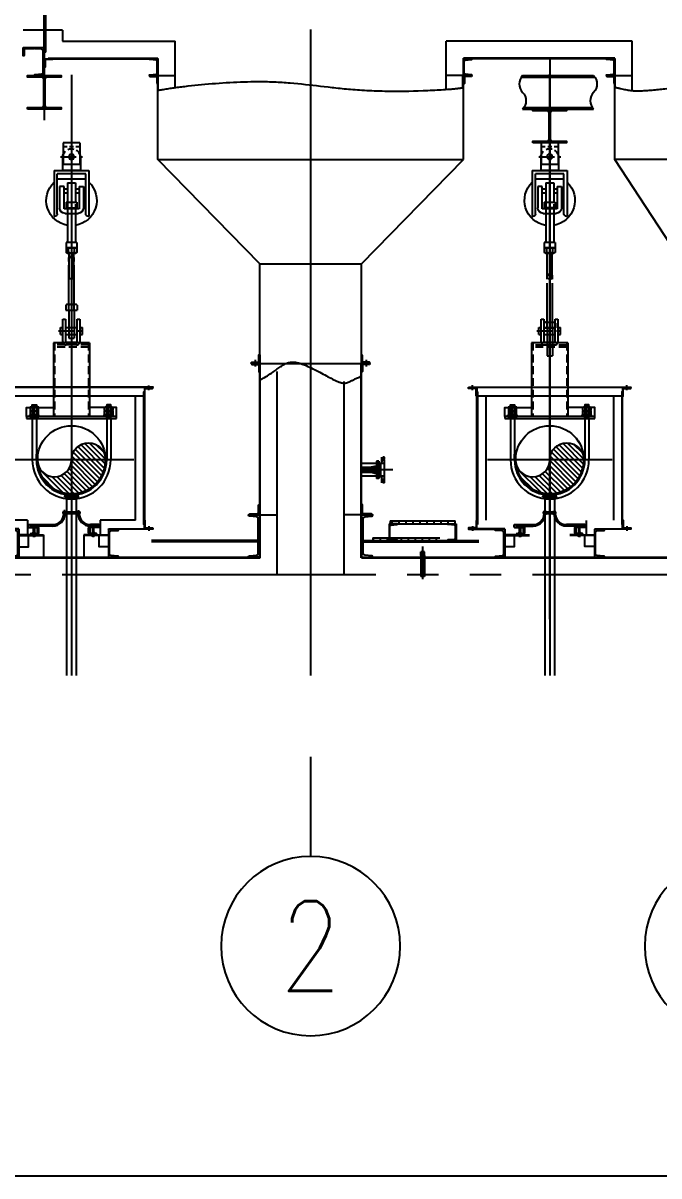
# Model space of a CAD drawing. Header units: millimetres. Extents: x 0 to 134087, y -49114 to 20834.
# Drawn here: x 41555 to 42265, y -40935 to -39649 of the extents above; entities that cross this region are included whole.
import ezdxf
from ezdxf.enums import TextEntityAlignment as Align

# ---------------------------------------------------------------- set-up
doc = ezdxf.new("R2010")
doc.units = ezdxf.units.MM
doc.header["$LTSCALE"] = 35
for name, pattern in [('CENTER', [7, 4, -1, 1, -1]), ('JNK-CENTER', [34, 30, -1.5, 1, -1.5]), ('JNK-HIDDEN', [3, 2, -1]), ('JNK-PHANTOM', [15, 10, -1, 1, -1, 1, -1]), ('PHA', [30, 20, -2, 2, -2, 2, -2])]:
    doc.linetypes.add(name, pattern=pattern)
for name, color, linetype in [('C', 1, 'CENTER'), ('CEN-R', 1, 'JNK-CENTER'), ('CON-C', 4, 'Continuous'), ('CON-G', 3, 'Continuous'), ('CON-W', 7, 'Continuous'), ('CON-Y', 2, 'Continuous'), ('CONT-Y', 2, 'Continuous'), ('Dim-W', 7, 'Continuous'), ('HID-Y', 2, 'JNK-HIDDEN'), ('PAN-W', 6, 'PHA'), ('PHA-M', 6, 'JNK-PHANTOM'), ('PHA-W', 7, 'JNK-PHANTOM'), ('REF-R', 2, 'JNK-PHANTOM'), ('rev-1', 2, 'Continuous'), ('STL-OBJT', 7, 'Continuous'), ('TITLE', 7, 'Continuous')]:
    doc.layers.add(name, color=color, linetype=linetype)
doc.layers.add('CONT-G', color=3, linetype='Continuous', lineweight=25)
doc.styles.add('SIMPLEX', font='simplex.shx', dxfattribs={"width": 0.8})

# ---------------------------------------------------------------- blocks, each defined once
blk = doc.blocks.new('pipesece')
at = {"layer": 'CON-W'}
blk.add_lwpolyline([(0.5, 0, 0.44), (0, 0, -0.44), (-0.5, 0, -0.44), (0, 0)], format="xyb", dxfattribs=at)
blk.add_lwpolyline([(-0.45, 0, 0.31383), (0, 0, 0.31383)], format="xyb", close=True, dxfattribs=at)
blk = doc.blocks.new('A$C59B53160')
at = {"layer": 'PHA-M'}
for p, q in [((-24, 236, -596), (-24, 660, -596)), ((24, 236, -596), (24, 660, -596)), ((-51, 229, -596), (-51, 186, -596)), ((38, 236, -596), (-38, 236, -596)), ((-24, 186, -596), (-24, 229, -596)), ((24, 186, -596), (24, 229, -596)), ((51, 229, -596), (51, 186, -596)), ((-51, 186, -596), (51, 186, -596)), ((-24, 186, -596), (-24, -63, -596)), ((24, 186, -596), (24, -63, -596)), ((-24, -63, -596), (24, -63, -596))]:
    blk.add_line(p, q, dxfattribs=at)
for centre, radius, start, end in [((-37, 219, -596), 17.2, 38.0871, 141.9129), ((0, 190, -596), 46.2, 59.1091, 120.8909), ((37, 219, -596), 17.2, 38.0871, 141.9129)]:
    blk.add_arc(centre, radius, start, end, dxfattribs=at)
at = {"layer": 'PHA-W', "xscale": 47.25751289335312, "yscale": 47.25751289335312, "zscale": 47.25751289335312}
blk.add_blockref('pipesece', (0, 660, -596), dxfattribs=at)
blk = doc.blocks.new('SP-FE2')
at = {"color": 1, "linetype": 'CENTER'}
blk.add_line((97, -104), (-98, -104), dxfattribs=at)
at = {"layer": 'CEN-R'}
blk.add_line((0, 58), (0, -1229), dxfattribs=at)
at = {"layer": 'CON-Y'}
blk.add_circle((0, -104), 23.8, dxfattribs=at)
for start, end in [(133.8182, 260.8315), (279.1699, 46.1818)]:
    blk.add_arc((0, -494), 225, start, end, dxfattribs=at)
at = {"layer": 'CONT-Y'}
for p, q in [((-75, 21), (-75, -173)), ((-75, 21), (75, 21)), ((75, 21), (75, -173)), ((-40, -11), (-75, -11)), ((18, -11), (-18, -11)), ((75, -11), (40, -11)), ((-80, -111), (-80, -227)), ((-75, -173), (75, -173)), ((80, -111), (80, -227)), ((156, -227), (-156, -227)), ((-156, -227), (-156, -636)), ((-127, -256), (127, -256)), ((-127, -612), (-127, -256)), ((-127, -304), (127, -304)), ((-80, -227), (80, -227)), ((127, -612), (127, -256)), ((156, -227), (156, -636)), ((-106, -370), (-106, -561)), ((-67, -370), (-106, -370)), ((-67, -370), (-67, -569)), ((-67, -394), (-36, -394)), ((36, -336), (-36, -336)), ((-36, -336), (-36, -510)), ((36, -336), (36, -510)), ((36, -394), (67, -394)), ((67, -569), (67, -370)), ((67, -370), (106, -370)), ((106, -370), (106, -561)), ((-67, -428), (-36, -428)), ((48, -510), (-48, -510)), ((-48, -510), (-48, -558)), ((36, -428), (67, -428)), ((36, -499), (36, -869)), ((48, -510), (48, -558)), ((-67, -569), (67, -569)), ((58, -609), (-58, -609)), ((48, -558), (-48, -558)), ((-36, -527), (-36, -869)), ((-36, -558), (-36, -569)), ((-36, -609), (-36, -869)), ((36, -558), (36, -569)), ((36, -609), (36, -869)), ((-156, -636), (-151, -636)), ((156, -636), (151, -636)), ((49, -917), (-49, -917)), ((-49, -917), (-49, -958)), ((-48, -869), (48, -869)), ((-48, -869), (-48, -917)), ((-48, -917), (48, -917)), ((-27, -958), (-27, -917)), ((27, -958), (27, -917)), ((48, -869), (48, -917)), ((49, -917), (49, -958)), ((38, -963), (-38, -963)), ((26, -963), (-26, -963)), ((-22, -1187), (-22, -963)), ((22, -1187), (22, -963))]:
    blk.add_line(p, q, dxfattribs=at)
for centre, radius, start, end in [((0, -111), 79.5, 146.9982, 180), ((0, -111), 79.5, 122.5954, 146.9982), ((0, -111), 79.5, 66.3097, 106.0082), ((0, -111), 79.5, 33.0018, 46.5774), ((0, -111), 79.5, 0, 33.0018), ((-151, -612), 24, 270, 0), ((-58, -561), 47.9, 180, 270), ((58, -561), 47.9, 270, 0), ((151, -612), 24, 180, 270), ((-38, -950), 13.6, 216.0781, 323.9219), ((0, -895), 68.3, 246.6749, 293.3251), ((38, -950), 13.6, 216.0781, 323.9219)]:
    blk.add_arc(centre, radius, start, end, dxfattribs=at)
blk.add_ellipse((-11, -1187), major_axis=(-11.1, 0), ratio=0.480082, dxfattribs=at)
blk.add_ellipse((11, -1187), major_axis=(11.1, 0), ratio=0.480082, start_param=3.141593, end_param=6.283185, dxfattribs=at)
blk = doc.blocks.new('pipesec')
at = {"layer": 'CON-W'}
for p, q in [((0.121, 0.485), (0.485, 0.121)), ((0.244, 0.437), (0.437, 0.244)), ((0.247, 0.211), (0.498, -0.041)), ((0.248, 0.284), (0.499, 0.033)), ((0.012, 0), (0.36, -0.347)), ((0.075, 0.011), (0.394, -0.308)), ((0.126, 0.034), (0.425, -0.264)), ((0.169, 0.066), (0.451, -0.216)), ((0.204, 0.105), (0.473, -0.163)), ((0.23, 0.153), (0.489, -0.105)), ((-0.223, -0.136), (0.125, -0.484)), ((-0.193, -0.092), (0.181, -0.466)), ((-0.156, -0.055), (0.232, -0.443)), ((-0.111, -0.026), (0.279, -0.415)), ((-0.056, -0.006), (0.321, -0.383)), ((-0.25, -0.258), (-0.008, -0.5)), ((-0.243, -0.191), (0.063, -0.496)), ((-0.227, -0.355), (-0.105, -0.477))]:
    blk.add_line(p, q, dxfattribs=at)
blk.add_lwpolyline([(0, 0.5, -1), (0, 0, 1), (0, -0.5, 1)], format="xyb", dxfattribs=at)
blk = doc.blocks.new('A$C1C12395C')
at = {"layer": 'CEN-R'}
blk.add_line((0, 0), (0, 44), dxfattribs=at)
at = {"layer": 'CONT-G'}
for p, q in [((-61, 24), (-47, 44)), ((-61, 19), (-61, 24)), ((-61, 24), (61, 24)), ((-61, 19), (61, 19)), ((-61, 19), (-51, 5)), ((-44, 0), (-51, 5)), ((-51, 5), (51, 5)), ((-47, 44), (47, 44)), ((-44, 0), (44, 0)), ((44, 0), (51, 5)), ((61, 24), (47, 44)), ((61, 19), (51, 5)), ((61, 19), (61, 24))]:
    blk.add_line(p, q, dxfattribs=at)
blk = doc.blocks.new('A$C3B5754AF')
at = {"layer": 'CON-G'}
for p, q in [((-81, 32), (-27, 32)), ((-72, 29), (-72, -1)), ((-36, 29), (-36, -1)), ((-81, -4), (-27, -4)), ((-81, -4), (-27, -4)), ((-81, -40), (-27, -40)), ((-72, -7), (-72, -37)), ((-36, -7), (-36, -37))]:
    blk.add_line(p, q, dxfattribs=at)
for points in [[(-18, 29, 0.372659), (-36, 29, 0.186242), (-72, 29, 0.372659), (-90, 29), (-90, -1, 0.372659), (-72, -1, 0.186242), (-36, -1, 0.372659), (-18, -1)], [(-18, -7, 0.372659), (-36, -7, 0.186242), (-72, -7, 0.372659), (-90, -7), (-90, -37, 0.372659), (-72, -37, 0.186242), (-36, -37, 0.372659), (-18, -37)]]:
    blk.add_lwpolyline(points, format="xyb", close=True, dxfattribs=at)
blk = doc.blocks.new('A$C4ECB5571')
at = {"layer": 'CON-W', "color": 3}
for p, q in [((140, 128), (-188, 128)), ((-188, 64), (-188, 128)), ((-188, 64), (140, 64)), ((140, 64), (140, 128))]:
    blk.add_line(p, q, dxfattribs=at)
blk.add_lwpolyline([(-96, 416), (-96, 480), (48, 480), (48, 416)], dxfattribs=at)
at = {"layer": 'Dim-W', "color": 1}
for p, q in [((-24, 0), (-24, 501)), ((-24, 56), (-24, 480))]:
    blk.add_line(p, q, dxfattribs=at)
at = {"layer": 'HID-Y', "color": 2}
for points in [[(-96, 0), (-96, 320)], [(48, 0), (48, 320)]]:
    blk.add_lwpolyline(points, dxfattribs=at)
at = {"layer": 'CON-W', "xscale": 4, "yscale": 4, "zscale": 4}
blk.add_blockref('A$C3B5754AF', (193, 288), dxfattribs=at)
blk = doc.blocks.new('A$C31321E1F')
at = {"layer": 'C'}
blk.add_line((-115, 1150), (120, 1150), dxfattribs=at)
at = {"layer": 'CEN-R'}
for p, q in [((0, 1280), (0, -582)), ((398, 0), (-398, 0)), ((0, -451), (0, -556)), ((0, -451), (0, -556))]:
    blk.add_line(p, q, dxfattribs=at)
at = {"layer": 'CON-W', "color": 3}
for p, q in [((402, 386), (-402, 386)), ((-402, 386), (-402, 370)), ((-402, 370), (402, 370)), ((-350, 370), (-350, 0)), ((-314, 370), (-314, 0)), ((314, 370), (314, 0)), ((350, 370), (350, 0)), ((402, 370), (402, 386)), ((-314, 0), (-314, 50)), ((-314, 50), (-305, 50)), ((-305, 50), (-305, 0))]:
    blk.add_line(p, q, dxfattribs=at)
at = {"layer": 'CON-W'}
blk.add_line((-338, 370), (-314, 370), dxfattribs=at)
at = {"layer": 'CON-W', "color": 3}
for points in [[(-402, 386), (-402, 466), (-162, 466)], [(402, 386), (402, 466), (162, 466)], [(305, 0), (305, 50), (314, 50), (314, 0)]]:
    blk.add_lwpolyline(points, dxfattribs=at)
at = {"layer": 'CON-W'}
blk.add_circle((0, 0), 305, dxfattribs=at)
blk.add_circle((0, 0), 305, dxfattribs=at)
at = {"layer": 'CON-W', "color": 3}
for radius in [350, 314, 305]:
    blk.add_arc((0, 0), radius, 180, 0, dxfattribs=at)
at = {"layer": 'CONT-G'}
for p, q in [((-162, 1045), (-162, 386)), ((162, 1045), (-162, 1045)), ((162, 1045), (162, 386))]:
    blk.add_line(p, q, dxfattribs=at)
at = {"layer": 'HID-Y', "color": 2}
for p, q in [((-152, 1045), (-152, 386)), ((152, 1045), (152, 386)), ((152, 1025), (-152, 1025)), ((152, 1005), (-152, 1005))]:
    blk.add_line(p, q, dxfattribs=at)
at = {"layer": 'PAN-W'}
for p, q in [((-97, 1180), (-77, 1180)), ((-97, 1120), (-97, 1180)), ((-53, 1180), (50, 1180)), ((74, 1180), (97, 1180)), ((97, 1120), (97, 1180)), ((-97, 1120), (-77, 1120)), ((-53, 1120), (50, 1120)), ((74, 1120), (97, 1120))]:
    blk.add_line(p, q, dxfattribs=at)
blk.add_lwpolyline([(-53, 1055, 0.414214), (-47, 1049), (44, 1049, 0.414214), (50, 1055), (50, 1255), (74, 1255), (74, 1055, -0.414214), (44, 1025), (-47, 1025, -0.414214), (-77, 1055), (-77, 1255), (-53, 1255)], format="xyb", close=True, dxfattribs=at)
at = {"xscale": -609.4, "yscale": 609.4, "zscale": 609.4, "rotation": 90}
blk.add_blockref('pipesec', (0, 0), dxfattribs=at)
at = {"layer": 'CON-W', "yscale": 0.25, "zscale": 0.25}
for p, xscale in [((-326, 370), 0.25), ((326, 370), -0.25)]:
    blk.add_blockref('A$C4ECB5571', p, dxfattribs=dict(at, xscale=xscale))
blk = doc.blocks.new("4'' O2")
at = {"layer": 'CEN-R'}
blk.add_line((275.61, 0), (0, 0), dxfattribs=at)
at = {"layer": 'CON-Y'}
for p, q in [((176, 71.15), (176, 114.5)), ((176, 114.5), (176, 71.95)), ((200, 57.15), (0, 57.15)), ((167, -67.45), (167, 67.45)), ((171.5, 67.45), (167, 67.45)), ((200, 58.05), (167, 58.05)), ((200, -78.6), (200, 78.6)), ((200, -78.6), (200, 78.6)), ((200, -57.15), (0, -57.15)), ((200, -58.05), (167, -58.05)), ((171.5, -67.45), (167, -67.45)), ((176, -114.5), (176, -71.95)), ((200, -78.6), (198.4, -78.6)), ((198.4, -114.5), (198.4, -78.6))]:
    blk.add_line(p, q, dxfattribs=at)
for centre, start, end in [((171.5, 71.95), 270, 0), ((171.5, -71.95), 0, 90)]:
    blk.add_arc(centre, 4.5, start, end, dxfattribs=at)
at = {"layer": 'HID-Y', "ltscale": 0.2}
for p, q in [((198.4, 114.5), (176, 114.5)), ((198.4, 104.75), (176, 104.75)), ((198.4, 78.6), (198.4, 114.5)), ((203, 95.25), (173, 95.25)), ((198.4, 85.75), (176, 85.75)), ((200, 78.6), (198.4, 78.6)), ((203, -95.25), (173, -95.25)), ((198.4, -85.75), (176, -85.75)), ((198.4, -104.75), (176, -104.75)), ((198.4, -114.5), (176, -114.5))]:
    blk.add_line(p, q, dxfattribs=at)
for points in [[(198.4, 85.75), (198.4, 104.75), (176, 85.75), (176, 104.75)], [(198.4, -104.75), (198.4, -85.75), (176, -104.75), (176, -85.75)]]:
    blk.add_solid(points, dxfattribs=at)
blk = doc.blocks.new('N-FLG SIDE 1.00 300 WNRF')
at = {"layer": 'CEN-R'}
for p, q in [((-44, 2), (-44, -20)), ((0, 22), (0, -163)), ((44, 2), (44, -20))]:
    blk.add_line(p, q, dxfattribs=at)
at = {"layer": 'CON-Y'}
for p, q in [((-25, 0), (-25, -2)), ((-25, 0), (25, 0)), ((-13, 0), (-13, -62)), ((13, 0), (13, -62)), ((25, 0), (25, -2)), ((-62, -2), (-62, -18)), ((-62, -2), (-25, -2)), ((-62, -18), (-30, -18)), ((-54, -2), (-54, -18)), ((-35, -2), (-35, -18)), ((-26, -21), (-17, -62)), ((-17, -62), (17, -62)), ((26, -21), (17, -62)), ((25, -2), (62, -2)), ((30, -18), (62, -18)), ((35, -2), (35, -18)), ((54, -2), (54, -18)), ((62, -2), (62, -18)), ((-17, -150), (17, -150))]:
    blk.add_line(p, q, dxfattribs=at)
blk.add_lwpolyline([(-17, -150), (-17, -62), (17, -62), (17, -150)], dxfattribs=at)
for centre, start, end in [((-30, -22), 12.8768, 90), ((30, -22), 90, 167.1232)]:
    blk.add_arc(centre, 4.5, start, end, dxfattribs=at)
blk = doc.blocks.new('A$C3C2347C1')
at = {"layer": 'CON-G'}
blk.add_blockref('N-FLG SIDE 1.00 300 WNRF', (0, 150), dxfattribs=at)
blk = doc.blocks.new('N-FLG SIDE 1.50 300 WNRF')
at = {"layer": 'CEN-R'}
for p, q in [((-57, 3), (-57, -27)), ((0, 15), (0, -166)), ((57, 3), (57, -27))]:
    blk.add_line(p, q, dxfattribs=at)
at = {"layer": 'CON-G'}
blk.add_line((-24, -68), (24, -68), dxfattribs=at)
at = {"layer": 'CON-Y'}
for p, q in [((-36, 0), (-36, -2)), ((-36, 0), (36, 0)), ((-20, 0), (-20, -68)), ((20, 0), (20, -68)), ((36, 0), (36, -2)), ((-78, -2), (-36, -2)), ((-78, -2), (-78, -21)), ((-78, -21), (-39, -21)), ((-68, -2), (-68, -21)), ((-46, -2), (-46, -21)), ((-34, -24), (-24, -68)), ((-24, -68), (24, -68)), ((-24, -150), (-24, -68)), ((34, -24), (24, -68)), ((24, -68), (24, -150)), ((36, -2), (78, -2)), ((39, -21), (78, -21)), ((46, -2), (46, -21)), ((68, -2), (68, -21)), ((78, -2), (78, -21)), ((-24, -150), (24, -150))]:
    blk.add_line(p, q, dxfattribs=at)
for centre, start, end in [((-39, -26), 12.8618, 90), ((39, -26), 90, 167.1382)]:
    blk.add_arc(centre, 4.5, start, end, dxfattribs=at)
blk = doc.blocks.new('A$C0E694495')
at = {"layer": 'CON-G'}
blk.add_blockref('N-FLG SIDE 1.50 300 WNRF', (0, 150), dxfattribs=at)
blk = doc.blocks.new('seal boots-1')
at = {"layer": 'CEN-R'}
for p, q in [((-265, -146), (-265, -234)), ((265, -146), (265, -234))]:
    blk.add_line(p, q, dxfattribs=at)
at = {"layer": 'CON-C'}
for p, q in [((-55, -23), (-55, -10)), ((-55, -10), (55, -10)), ((-55, -23), (55, -23)), ((55, -23), (55, -10))]:
    blk.add_line(p, q, dxfattribs=at)
at = {"layer": 'CON-G'}
for p, q in [((-49, -23), (-49, 0)), ((-36, 0), (-49, 0)), ((-36, -36), (-36, 0)), ((37, -36), (37, 0)), ((37, 0), (49, 0)), ((49, -23), (49, 0)), ((-318, -143), (-318, -128)), ((-313, -123), (-149, -123)), ((-313, -148), (-240, -148)), ((-305, -136), (-149, -136)), ((-290, -202), (-240, -202)), ((-272, -192), (-258, -192)), ((-272, -202), (-258, -202)), ((-260, -156), (-270, -156)), ((-270, -193), (-270, -201)), ((-260, -193), (-260, -201)), ((-235, -197), (-235, -153)), ((-222, -197), (-222, -153)), ((313, -123), (149, -123)), ((305, -136), (149, -136)), ((223, -197), (223, -153)), ((235, -197), (235, -153)), ((313, -148), (240, -148)), ((290, -202), (240, -202)), ((272, -192), (258, -192)), ((272, -202), (258, -202)), ((260, -156), (270, -156)), ((260, -193), (260, -201)), ((270, -193), (270, -201)), ((318, -143), (318, -128)), ((-260, -215), (-400, -215)), ((-258, -227), (-272, -227)), ((258, -227), (272, -227)), ((260, -215), (400, -215))]:
    blk.add_line(p, q, dxfattribs=at)
for points in [[(-255, -193, 0.372659), (-260, -193, 0.186242), (-270, -193, 0.372659), (-275, -193), (-275, -201, 0.372659), (-270, -201, 0.186242), (-260, -201, 0.372659), (-255, -201)], [(255, -193, -0.372659), (260, -193, -0.186242), (270, -193, -0.372659), (275, -193), (275, -201, -0.372659), (270, -201, -0.186242), (260, -201, -0.372659), (255, -201)], [(-275, -226, 0.372659), (-270, -226, 0.186242), (-260, -226, 0.372659), (-255, -226), (-255, -220), (-275, -220)], [(275, -226, -0.372659), (270, -226, -0.186242), (260, -226, -0.372659), (255, -226), (255, -220), (275, -220)]]:
    blk.add_lwpolyline(points, format="xyb", close=True, dxfattribs=at)
at = {"layer": 'CON-G', "color": 7}
for points in [[(-270, -217), (-269, -215), (-269, -155)], [(-260, -217), (-261, -215), (-261, -155)], [(260, -217), (261, -215), (261, -155)], [(270, -217), (269, -215), (269, -155)]]:
    blk.add_lwpolyline(points, dxfattribs=at)
at = {"layer": 'CON-G'}
for points in [[(-270, -226), (-270, -156), (-269, -155), (-261, -155), (-260, -156), (-260, -226)], [(270, -226), (270, -156), (269, -155), (261, -155), (260, -156), (260, -226)], [(-400, -220), (-180, -220)], [(-400, -320), (-315, -320), (-315, -220)], [(400, -220), (180, -220)], [(400, -320), (315, -320), (315, -220)]]:
    blk.add_lwpolyline(points, dxfattribs=at)
for points in [[(-295, -207), (-295, -210, 0.414214), (-290, -215), (-180, -215)], [(295, -207), (295, -210, -0.414214), (290, -215), (180, -215)]]:
    blk.add_lwpolyline(points, format="xyb", dxfattribs=at)
for centre, radius, start, end in [((-149, -23), 100, 270, 0), ((-149, -23), 112, 270, 0), ((149, -23), 112, 180, 270), ((149, -23), 100, 180, 270), ((-313, -128), 5, 90, 180), ((-313, -143), 5, 180, 270), ((-290, -207), 5, 90, 180), ((-240, -153), 17.5, 0, 90), ((-240, -153), 5, 0, 90), ((-240, -197), 5, 270, 0), ((-240, -197), 17.5, 270, 0), ((240, -153), 17.5, 90, 180), ((240, -197), 17.5, 180, 270), ((240, -153), 5, 90, 180), ((240, -197), 5, 180, 270), ((290, -207), 5, 0, 90), ((313, -128), 5, 0, 90), ((313, -143), 5, 270, 0)]:
    blk.add_arc(centre, radius, start, end, dxfattribs=at)
at = {"layer": 'CONT-G'}
for points in [[(-400, -165), (-400, -415), (-490, -415), (-490, -412, -0.388879), (-484, -405), (-422, -399, 0.388879), (-409, -386), (-409, -194, 0.388879), (-422, -180), (-484, -175, -0.388879), (-490, -168), (-490, -165)], [(400, -165), (400, -415), (490, -415), (490, -412, 0.388879), (484, -405), (422, -399, -0.388879), (409, -386), (409, -194, -0.388879), (422, -180), (484, -175, 0.388879), (490, -168), (490, -165)]]:
    blk.add_lwpolyline(points, format="xyb", close=True, dxfattribs=at)
at = {"layer": 'PHA-M'}
blk.add_line((325, -85), (325, -215), dxfattribs=at)
blk = doc.blocks.new('col-line')
at = {"layer": 'CON-Y'}
blk.add_line((0, 3), (0, 8), dxfattribs=at)
blk.add_circle((0, 12.5), 4.5, dxfattribs=at)
at = {"layer": 'CON-C', "style": 'SIMPLEX', "width": 0.8}
blk.add_attdef('1', text='', height=4.5, dxfattribs=at).set_placement((0, 12.5), align=Align.MIDDLE_CENTER)
blk = doc.blocks.new('A$C441D45B8')
at = {"layer": 'CEN-R'}
for p, q in [((95.6, 670.3), (95.6, 313.4)), ((95.6, 423.1), (95.6, 313.4)), ((4.4, 318.4), (4.4, 323.9)), ((181.9, 318.4), (181.9, 323.9)), ((95.6, 310.4), (95.6, 171.2)), ((165.2, 240.8), (26.1, 240.8)), ((95.6, 197.2), (95.6, 0)), ((4.4, 166.9), (4.4, 161.4)), ((53.8, 165.6), (53.8, 154.7)), ((120, 165.6), (120, 154.7)), ((181.9, 166.9), (181.9, 161.4))]:
    blk.add_line(p, q, dxfattribs=at)
at = {"layer": 'CON-C'}
for p, q in [((86.2, 181), (86.2, 182.6)), ((86.2, 182.6), (105.1, 182.6)), ((86.2, 181), (105.1, 181)), ((105.1, 181), (105.1, 182.6))]:
    blk.add_line(p, q, dxfattribs=at)
at = {"layer": 'CON-G'}
for p, q in [((86.9, 181), (86.9, 183.9)), ((88.5, 183.9), (86.9, 183.9)), ((88.5, 181), (88.5, 183.9)), ((102.8, 181), (102.8, 183.9)), ((102.8, 183.9), (104.3, 183.9)), ((104.3, 181), (104.3, 183.9)), ((47.1, 166), (47.1, 167.9)), ((47.8, 168.5), (74.4, 168.5)), ((126, 168.5), (116.8, 168.5)), ((126.6, 166), (126.6, 167.9)), ((54.4, 157), (36.9, 157)), ((47.8, 165.4), (56.9, 165.4)), ((48.7, 167), (74.4, 167)), ((50.6, 158.6), (56.9, 158.6)), ((52.8, 159.9), (54.7, 159.9)), ((52.8, 158.6), (54.7, 158.6)), ((54.7, 155.5), (52.8, 155.5)), ((54.4, 164.4), (53.1, 164.4)), ((53.1, 159.7), (53.1, 158.7)), ((54.4, 159.7), (54.4, 158.7)), ((57.5, 159.2), (57.5, 164.8)), ((59.1, 159.2), (59.1, 164.8)), ((114.7, 159.2), (114.7, 164.8)), ((116.3, 159.2), (116.3, 164.8)), ((125.1, 167), (116.8, 167)), ((126, 165.4), (116.9, 165.4)), ((123.1, 158.6), (116.9, 158.6)), ((120.9, 159.9), (119.1, 159.9)), ((120.9, 158.6), (119.1, 158.6)), ((119.1, 155.5), (120.9, 155.5)), ((119.4, 164.4), (120.6, 164.4)), ((119.4, 159.7), (119.4, 158.7)), ((119.4, 157), (136.9, 157)), ((120.6, 159.7), (120.6, 158.7))]:
    blk.add_line(p, q, dxfattribs=at)
for points in [[(0, 322.1), (186.3, 322.1), (186.3, 321.4), (0, 321.4)], [(9.4, 168.7), (10, 168.7), (10, 316.7), (9.4, 316.7)], [(176.9, 168.7), (176.3, 168.7), (176.3, 316.7), (176.9, 316.7)], [(36.9, 163.9), (0, 163.9), (0, 163.3), (36.9, 163.3)], [(136.9, 163.9), (186.3, 163.9), (186.3, 163.3), (136.9, 163.3)]]:
    blk.add_lwpolyline(points, close=True, dxfattribs=at)
for points in [[(9.4, 321.1), (9.4, 311.7), (9.1, 311.7, -0.414214), (8.6, 312.2), (8.6, 319.2, 0.414214), (7.6, 320.3), (0.5, 320.3, -0.414214), (0, 320.8), (0, 321.1)], [(176.9, 321.1), (176.9, 311.7), (177.1, 311.7, 0.414214), (177.6, 312.2), (177.6, 319.2, -0.414214), (178.7, 320.3), (185.8, 320.3, 0.414214), (186.3, 320.8), (186.3, 321.1)], [(9.4, 164.3), (9.4, 173.7), (9.1, 173.7, 0.414214), (8.6, 173.2), (8.6, 166.1, -0.414214), (7.6, 165), (0.5, 165, 0.414214), (0, 164.5), (0, 164.3)], [(176.9, 164.3), (176.9, 173.7), (177.1, 173.7, -0.414214), (177.6, 173.2), (177.6, 166.1, 0.414214), (178.7, 165), (185.8, 165, -0.414214), (186.3, 164.5), (186.3, 164.3)], [(55, 159.7, 0.372659), (54.4, 159.7, 0.186242), (53.1, 159.7, 0.372659), (52.5, 159.7), (52.5, 158.7, 0.372659), (53.1, 158.7, 0.186242), (54.4, 158.7, 0.372659), (55, 158.7)], [(52.5, 155.7, 0.372659), (53.1, 155.7, 0.186242), (54.4, 155.7, 0.372659), (55, 155.7), (55, 156.4), (52.5, 156.4)], [(118.8, 159.7, -0.372659), (119.4, 159.7, -0.186242), (120.6, 159.7, -0.372659), (121.3, 159.7), (121.3, 158.7, -0.372659), (120.6, 158.7, -0.186242), (119.4, 158.7, -0.372659), (118.8, 158.7)], [(121.3, 155.7, -0.372659), (120.6, 155.7, -0.186242), (119.4, 155.7, -0.372659), (118.8, 155.7), (118.8, 156.4), (121.3, 156.4)]]:
    blk.add_lwpolyline(points, format="xyb", close=True, dxfattribs=at)
for points in [[(36.9, 156.4), (64.4, 156.4)], [(36.9, 143.9), (47.5, 143.9), (47.5, 156.4)], [(53.1, 155.7), (53.1, 164.4), (53.3, 164.5), (54.3, 164.5), (54.4, 164.4), (54.4, 155.7)], [(136.9, 156.4), (109.4, 156.4)], [(120.6, 155.7), (120.6, 164.4), (120.5, 164.5), (119.5, 164.5), (119.4, 164.4), (119.4, 155.7)], [(136.9, 143.9), (126.3, 143.9), (126.3, 156.4)]]:
    blk.add_lwpolyline(points, dxfattribs=at)
for points in [[(50, 158), (50, 157.7, 0.414214), (50.6, 157), (64.4, 157)], [(123.8, 158), (123.8, 157.7, -0.414214), (123.1, 157), (109.4, 157)]]:
    blk.add_lwpolyline(points, format="xyb", dxfattribs=at)
at = {"layer": 'CON-G', "color": 7}
for points in [[(53.1, 156.8), (53.3, 157), (53.3, 164.5)], [(54.4, 156.8), (54.3, 157), (54.3, 164.5)], [(119.4, 156.8), (119.5, 157), (119.5, 164.5)], [(120.6, 156.8), (120.5, 157), (120.5, 164.5)]]:
    blk.add_lwpolyline(points, dxfattribs=at)
at = {"layer": 'CON-G'}
blk.add_circle((95.6, 240.8), 38.1, dxfattribs=at)
for centre, radius, start, end in [((74.4, 181), 12.5, 270, 0), ((74.4, 181), 14.1, 270, 0), ((116.8, 181), 14.1, 180, 270), ((116.8, 181), 12.5, 180, 270), ((47.8, 167.9), 0.625, 90, 180), ((126, 167.9), 0.625, 0, 90), ((47.8, 166), 0.625, 180, 270), ((50.6, 158), 0.625, 90, 180), ((56.9, 164.8), 2.19, 0, 90), ((56.9, 164.8), 0.625, 0, 90), ((56.9, 159.2), 0.625, 270, 0), ((56.9, 159.2), 2.19, 270, 0), ((116.9, 164.8), 2.19, 90, 180), ((116.9, 159.2), 2.19, 180, 270), ((116.9, 164.8), 0.625, 90, 180), ((116.9, 159.2), 0.625, 180, 270), ((123.1, 158), 0.625, 0, 90), ((126, 166), 0.625, 270, 0)]:
    blk.add_arc(centre, radius, start, end, dxfattribs=at)
at = {"layer": 'CONT-G'}
for p, q in [((101.2, 197.2), (90.1, 197.2)), ((90.1, 197.2), (90.1, 0)), ((101.2, 0), (101.2, 197.2))]:
    blk.add_line(p, q, dxfattribs=at)
for points in [[(36.9, 163.3), (36.9, 132), (25.6, 132), (25.6, 132.4, -0.388879), (26.4, 133.3), (34.2, 134, 0.388879), (35.8, 135.7), (35.8, 159.6, 0.388879), (34.2, 161.4), (26.4, 162, -0.388879), (25.6, 162.9), (25.6, 163.3)], [(136.9, 163.3), (136.9, 132), (148.1, 132), (148.1, 132.4, 0.388879), (147.3, 133.3), (139.6, 134, -0.388879), (138, 135.7), (138, 159.6, -0.388879), (139.6, 161.4), (147.3, 162, 0.388879), (148.1, 162.9), (148.1, 163.3)]]:
    blk.add_lwpolyline(points, format="xyb", close=True, dxfattribs=at)
at = {"layer": 'PHA-M'}
for p, q in [((46.3, 173.3), (46.3, 157)), ((127.5, 173.3), (127.5, 157)), ((64.4, 157), (64.4, 131.3)), ((109.4, 157), (109.4, 131.3))]:
    blk.add_line(p, q, dxfattribs=at)
at = {"layer": 'REF-R'}
for p, q in [((10, 312.1), (176.3, 312.1)), ((19.4, 173.3), (19.4, 312.1)), ((166.9, 173.3), (166.9, 312.1)), ((46.3, 173.3), (19.4, 173.3)), ((166.9, 173.3), (127.5, 173.3))]:
    blk.add_line(p, q, dxfattribs=at)
at = {"xscale": -76.17796004932754, "yscale": 76.17796004932754, "zscale": 76.17796004932754, "rotation": 90}
blk.add_blockref('pipesec', (95.6, 240.8), dxfattribs=at)
at = {"layer": 'CON-W', "xscale": 0.1250048573175745, "yscale": 0.1250048573175745, "zscale": 0.1250048573175745}
blk.add_blockref('A$C31321E1F', (95.6, 240.8), dxfattribs=at)
at = {"layer": 'Dim-W', "xscale": 0.1250048573175745, "yscale": 0.1250048573175745, "zscale": 0.1250048573175745}
blk.add_blockref('A$C1C12395C', (95.6, 197.2), dxfattribs=at)
at = {"layer": 'rev-1', "xscale": 0.125, "yscale": 0.125, "zscale": 0.125}
blk.add_blockref('A$C59B53160', (95.6, 384.6), dxfattribs=at)
at = {"layer": 'STL-OBJT', "xscale": -0.125, "yscale": 0.125, "zscale": 0.125}
blk.add_blockref('SP-FE2', (95.6, 591.9), dxfattribs=at)

msp = doc.modelspace()

# ---------------------------------------------------------------- hatches: boundary and pattern name
at = {"layer": 'Dim-W'}
h = msp.add_hatch(dxfattribs=at)
h.set_pattern_fill('ANSI31', color=256, scale=62.5, angle=45)
h.set_pattern_definition([(90, (19021.774, -43119.164), (-7.8125, 1e-15), [])])
h.paths.add_polyline_path([(41964.7948, -40204.1373), (42037.2948, -40204.1373), (42037.2948, -40207.2623), (41964.7948, -40207.2623)])
h = msp.add_hatch(dxfattribs=at)
h.set_pattern_fill('ANSI31', color=256, scale=62.5, angle=45)
h.set_pattern_definition([(90, (20360.149, -43137.914), (-7.8125, 1e-15), [])])
h.paths.add_polyline_path([(41945.4198, -40222.8873), (42020.4198, -40222.8873), (42020.4198, -40226.0123), (41945.4198, -40226.0123)])

# ---------------------------------------------------------------- linework, layer by layer
at = {"layer": 'CEN-R'}
for p, q in [((41876.0448, -39655.9711), (41876.0448, -40376.8135)), ((41578.7948, -39674.031), (41578.7948, -39756.9721)), ((42142.9198, -39687.7623), (42142.9198, -40044.6373)), ((42142.9198, -40311.8493), (42142.9198, -39705.5734)), ((42142.9198, -40313.8478), (42142.9198, -39707.2623)), ((42056.6698, -40058.3873), (42056.6698, -40052.8873)), ((42229.1698, -40058.3873), (42229.1698, -40052.8873)), ((42142.9198, -40066.4617), (42142.9198, -40205.5623)), ((42212.4698, -40136.0117), (42073.3698, -40136.0117)), ((42142.9198, -40179.6555), (42142.9198, -40376.8135)), ((42056.6698, -40209.8873), (42056.6698, -40215.3873)), ((42229.1698, -40209.8873), (42229.1698, -40215.3873)), ((42001.0448, -40232.8148), (42001.0448, -40269.1564))]:
    msp.add_line(p, q, dxfattribs=at)
at = {"layer": 'CON-C'}
msp.add_line((40922.2513, -40935.0284), (44219.9063, -40935.0284), dxfattribs=at)
at = {"layer": 'CON-G'}
for p, q in [((41578.7948, -39681.0123), (41578.7948, -39459.3319)), ((41580.4198, -39681.0123), (41580.4198, -39459.3319)), ((41578.7948, -39688.5123), (41696.9256, -39688.5123)), ((41583.1698, -39687.7623), (41705.4198, -39687.7623)), ((41705.4198, -39707.2623), (41705.4198, -39687.7623)), ((42046.6698, -39707.2623), (42046.6698, -39687.7623)), ((42215.5448, -39687.7623), (42046.6698, -39687.7623)), ((42206.1698, -39688.5123), (42055.1639, -39688.5123)), ((42215.5448, -39707.2623), (42215.5448, -39687.7623)), ((41705.4198, -39707.2623), (41706.0448, -39707.2623)), ((41705.4198, -39801.0123), (41705.4198, -39707.2623)), ((41705.4198, -39707.2623), (41706.0448, -39707.2623)), ((41706.0448, -39723.6718), (41706.0448, -39707.2623)), ((42046.6698, -39707.2623), (42046.0448, -39707.2623)), ((42046.0448, -39720.7634), (42046.0448, -39707.2623)), ((42046.6698, -39707.2623), (42046.0448, -39707.2623)), ((42046.6698, -39801.0123), (42046.6698, -39707.2623)), ((42111.2003, -39709.1373), (42193.3767, -39709.1373)), ((42112.6941, -39707.2623), (42191.8829, -39707.2623)), ((42215.5448, -39707.2623), (42216.1698, -39707.2623)), ((42215.5448, -39707.2623), (42216.1698, -39707.2623)), ((42215.5448, -39801.0123), (42215.5448, -39707.2623)), ((42216.1698, -39720.7634), (42216.1698, -39707.2623)), ((42112.6941, -39744.7623), (42191.8829, -39744.7623)), ((42114.1879, -39742.8873), (42190.3891, -39742.8873)), ((41819.1698, -39917.2623), (41705.4198, -39801.0123)), ((41705.4198, -39801.0123), (42046.6698, -39801.0123)), ((41932.9198, -39917.2623), (42046.6698, -39801.0123)), ((42405.5448, -39801.0123), (42215.5448, -39801.0123)), ((42291.7948, -39917.2623), (42215.5448, -39801.0123)), ((41819.1698, -40245.5123), (41819.1698, -39917.2623)), ((41819.1698, -39917.2623), (41932.9198, -39917.2623)), ((41932.9198, -40245.5123), (41932.9198, -39917.2623)), ((41814.1698, -40024.3353), (41814.1698, -40031.695)), ((41819.1698, -40028.5123), (41932.9198, -40028.5123)), ((41819.7948, -40245.5123), (41819.7948, -40028.5123)), ((41932.2948, -40245.5123), (41932.2948, -40028.5123)), ((41937.9198, -40024.3353), (41937.9198, -40031.695)), ((41817.5448, -40226.0123), (41698.4198, -40226.0123)), ((41817.5448, -40227.3248), (41698.4198, -40227.3248)), ((41934.0448, -40226.0123), (42063.6698, -40226.0123)), ((41934.0448, -40227.3248), (42063.6698, -40227.3248)), ((41278.4198, -40244.7623), (41819.7948, -40244.7623)), ((41278.4198, -40245.5123), (41819.7948, -40245.5123)), ((41806.6698, -40244.7623), (41806.6698, -40243.3373)), ((41932.9198, -40244.7623), (42473.6698, -40244.7623)), ((41932.9198, -40245.5123), (42473.6698, -40245.5123)), ((41944.1698, -40244.7623), (41944.1698, -40243.3373)), ((42003.1385, -40238.5123), (41998.951, -40238.5123)), ((41998.951, -40242.8873), (41998.951, -40238.5123)), ((41998.951, -40242.8873), (41998.951, -40266.1373)), ((42003.1385, -40242.8873), (41998.951, -40242.8873)), ((42003.1385, -40242.8873), (42003.1385, -40238.5123)), ((42003.1385, -40242.8873), (42003.1385, -40266.1373)), ((42196.1698, -40244.7623), (42196.1698, -40245.5123)), ((42003.1385, -40266.1373), (41998.951, -40266.1373))]:
    msp.add_line(p, q, dxfattribs=at)
for points in [[(41588.1698, -39688.5123), (41588.1698, -39688.9498, -0.414213562), (41587.6073, -39689.5123), (41580.6698, -39689.5123, 0.414213562), (41579.7948, -39690.3873), (41579.7948, -39697.3248, -0.414213562), (41579.2323, -39697.8873), (41578.7948, -39697.8873), (41578.7948, -39688.5123)], [(41705.4198, -39688.5123), (41705.4198, -39707.2623), (41696.0448, -39707.2623), (41696.0448, -39706.9596, -0.388878732), (41696.6153, -39706.337), (41703.4662, -39705.7376, 0.388878732), (41704.6073, -39704.4923), (41704.6073, -39691.2823, 0.388878732), (41703.4662, -39690.037), (41696.6153, -39689.4377, -0.388878732), (41696.0448, -39688.815), (41696.0448, -39688.5123)], [(42046.6698, -39688.5123), (42046.6698, -39707.2623), (42056.0448, -39707.2623), (42056.0448, -39706.9596, 0.388878732), (42055.4742, -39706.337), (42048.6233, -39705.7376, -0.388878732), (42047.4823, -39704.4923), (42047.4823, -39691.2823, -0.388878732), (42048.6233, -39690.037), (42055.4742, -39689.4377, 0.388878732), (42056.0448, -39688.815), (42056.0448, -39688.5123)], [(42215.5448, -39688.5123), (42215.5448, -39707.2623), (42206.1698, -39707.2623), (42206.1698, -39706.9596, -0.388878732), (42206.7403, -39706.337), (42213.5912, -39705.7376, 0.388878732), (42214.7323, -39704.4923), (42214.7323, -39691.2823, 0.388878732), (42213.5912, -39690.037), (42206.7403, -39689.4377, -0.388878732), (42206.1698, -39688.815), (42206.1698, -39688.5123)], [(41560.0448, -39744.7623), (41560.0448, -39742.8873), (41575.9198, -39742.8873, 0.414213562), (41578.1698, -39740.6373), (41578.1698, -39711.3873, 0.414213562), (41575.9198, -39709.1373), (41560.0448, -39709.1373), (41560.0448, -39707.2623), (41597.5448, -39707.2623), (41597.5448, -39709.1373), (41581.6698, -39709.1373, 0.414213562), (41579.4198, -39711.3873), (41579.4198, -39740.6373, 0.414213562), (41581.6698, -39742.8873), (41597.5448, -39742.8873), (41597.5448, -39744.7623)], [(41696.0448, -39707.2623), (41696.0448, -39707.6998, 0.414213562), (41696.6073, -39708.2623), (41703.5448, -39708.2623, -0.414213562), (41704.4198, -39709.1373), (41704.4198, -39716.0748, 0.414213562), (41704.9823, -39716.6373), (41705.4198, -39716.6373), (41705.4198, -39707.2623)], [(42056.0448, -39707.2623), (42056.0448, -39707.6998, -0.414213562), (42055.4823, -39708.2623), (42048.5448, -39708.2623, 0.414213562), (42047.6698, -39709.1373), (42047.6698, -39716.0748, -0.414213562), (42047.1073, -39716.6373), (42046.6698, -39716.6373), (42046.6698, -39707.2623)], [(42206.1698, -39707.2623), (42206.1698, -39707.6998, 0.414213562), (42206.7323, -39708.2623), (42213.6698, -39708.2623, -0.414213562), (42214.5448, -39709.1373), (42214.5448, -39716.0748, 0.414213562), (42215.1073, -39716.6373), (42215.5448, -39716.6373), (42215.5448, -39707.2623)], [(42124.1698, -39782.2623), (42124.1698, -39780.3873), (42140.0448, -39780.3873, 0.414213562), (42142.2948, -39778.1373), (42142.2948, -39748.8873, 0.414213562), (42140.0448, -39746.6373), (42124.1698, -39746.6373), (42124.1698, -39744.7623), (42161.6698, -39744.7623), (42161.6698, -39746.6373), (42145.7948, -39746.6373, 0.414213562), (42143.5448, -39748.8873), (42143.5448, -39778.1373, 0.414213562), (42145.7948, -39780.3873), (42161.6698, -39780.3873), (42161.6698, -39782.2623)], [(41809.7948, -40028.1373), (41809.7948, -40027.6998, -0.414213562), (41810.3573, -40027.1373), (41817.2948, -40027.1373, 0.414213562), (41818.1698, -40026.2623), (41818.1698, -40019.3248, -0.414213562), (41818.7323, -40018.7623), (41819.1698, -40018.7623), (41819.1698, -40028.1373)], [(41809.7948, -40028.5123), (41809.7948, -40028.9498, 0.414213562), (41810.3573, -40029.5123), (41817.2948, -40029.5123, -0.414213562), (41818.1698, -40030.3873), (41818.1698, -40037.3248, 0.414213562), (41818.7323, -40037.8873), (41819.1698, -40037.8873), (41819.1698, -40028.5123)], [(41942.2948, -40028.1373), (41942.2948, -40027.6998, 0.414213562), (41941.7323, -40027.1373), (41934.7948, -40027.1373, -0.414213562), (41933.9198, -40026.2623), (41933.9198, -40019.3248, 0.414213562), (41933.3573, -40018.7623), (41932.9198, -40018.7623), (41932.9198, -40028.1373)], [(41942.2948, -40028.5123), (41942.2948, -40028.9498, -0.414213562), (41941.7323, -40029.5123), (41934.7948, -40029.5123, 0.414213562), (41933.9198, -40030.3873), (41933.9198, -40037.3248, -0.414213562), (41933.3573, -40037.8873), (41932.9198, -40037.8873), (41932.9198, -40028.5123)], [(42061.6698, -40055.7623), (42061.6698, -40065.1373), (42061.4198, -40065.1373, -0.414213562), (42060.9198, -40064.6373), (42060.9198, -40057.5748, 0.414213562), (42059.8573, -40056.5123), (42052.7948, -40056.5123, -0.414213562), (42052.2948, -40056.0123), (42052.2948, -40055.7623)], [(42224.1698, -40055.7623), (42224.1698, -40065.1373), (42224.4198, -40065.1373, 0.414213562), (42224.9198, -40064.6373), (42224.9198, -40057.5748, -0.414213562), (42225.9823, -40056.5123), (42233.0448, -40056.5123, 0.414213562), (42233.5448, -40056.0123), (42233.5448, -40055.7623)], [(41819.1698, -40197.2623), (41819.1698, -40244.7623), (41806.6698, -40244.7623), (41806.6698, -40244.2064, -0.388878732), (41807.6967, -40243.0857), (41815.4909, -40242.4038, 0.388878732), (41817.5448, -40240.1623), (41817.5448, -40201.8623, 0.388878732), (41815.4909, -40199.6208), (41807.6967, -40198.9389, -0.388878732), (41806.6698, -40197.8182), (41806.6698, -40197.2623)], [(41819.1698, -40197.2623), (41807.9198, -40197.2623), (41807.9198, -40197.0123, -0.414213562), (41808.7948, -40196.1373), (41816.7948, -40196.1373, 0.414213562), (41818.0448, -40194.8873), (41818.0448, -40186.8873, -0.414213562), (41818.9198, -40186.0123), (41819.1698, -40186.0123)], [(41932.9198, -40197.2623), (41944.1698, -40197.2623), (41944.1698, -40197.0123, 0.414213562), (41943.2948, -40196.1373), (41935.2948, -40196.1373, -0.414213562), (41934.0448, -40194.8873), (41934.0448, -40186.8873, 0.414213562), (41933.1698, -40186.0123), (41932.9198, -40186.0123)], [(41932.9198, -40197.2623), (41932.9198, -40244.7623), (41945.4198, -40244.7623), (41945.4198, -40244.2064, 0.388878732), (41944.3928, -40243.0857), (41936.5987, -40242.4038, -0.388878732), (41934.5448, -40240.1623), (41934.5448, -40201.8623, -0.388878732), (41936.5987, -40199.6208), (41944.3928, -40198.9389, 0.388878732), (41945.4198, -40197.8182), (41945.4198, -40197.2623)], [(41963.5448, -40207.2623), (41963.5448, -40226.0123), (41972.9198, -40226.0123), (41972.9198, -40225.7096, 0.388878732), (41972.3492, -40225.087), (41965.4983, -40224.4876, -0.388878732), (41964.3573, -40223.2423), (41964.3573, -40210.0323, -0.388878732), (41965.4983, -40208.787), (41972.3492, -40208.1877, 0.388878732), (41972.9198, -40207.565), (41972.9198, -40207.2623)], [(42038.5448, -40207.2623), (42038.5448, -40226.0123), (42029.1698, -40226.0123), (42029.1698, -40225.7096, -0.388878732), (42029.7403, -40225.087), (42036.5912, -40224.4876, 0.388878732), (42037.7323, -40223.2423), (42037.7323, -40210.0323, 0.388878732), (42036.5912, -40208.787), (42029.7403, -40208.1877, -0.388878732), (42029.1698, -40207.565), (42029.1698, -40207.2623)], [(42061.6698, -40212.5123), (42061.6698, -40203.1373), (42061.4198, -40203.1373, 0.414213562), (42060.9198, -40203.6373), (42060.9198, -40210.6998, -0.414213562), (42059.8573, -40211.7623), (42052.7948, -40211.7623, 0.414213562), (42052.2948, -40212.2623), (42052.2948, -40212.5123)], [(42224.1698, -40212.5123), (42224.1698, -40203.1373), (42224.4198, -40203.1373, -0.414213562), (42224.9198, -40203.6373), (42224.9198, -40210.6998, 0.414213562), (42225.9823, -40211.7623), (42233.0448, -40211.7623, -0.414213562), (42233.5448, -40212.2623), (42233.5448, -40212.5123)]]:
    msp.add_lwpolyline(points, format="xyb", close=True, dxfattribs=at)
for points in [[(42052.2948, -40054.7623), (42233.5448, -40054.7623), (42233.5448, -40055.3873), (42052.2948, -40055.3873)], [(42062.2948, -40208.1373), (42061.6698, -40208.1373), (42061.6698, -40060.1373), (42062.2948, -40060.1373)], [(42223.5448, -40208.1373), (42224.1698, -40208.1373), (42224.1698, -40060.1373), (42223.5448, -40060.1373)], [(42092.9198, -40212.8873), (42052.2948, -40212.8873), (42052.2948, -40213.5123), (42092.9198, -40213.5123)], [(42194.9198, -40212.8873), (42233.5448, -40212.8873), (42233.5448, -40213.5123), (42194.9198, -40213.5123)]]:
    msp.add_lwpolyline(points, close=True, dxfattribs=at)
msp.add_circle((42142.9198, -40136.0117), 38.0875, dxfattribs=at)
at = {"layer": 'CON-W'}
for p, q in [((41998.951, -40238.9244), (42002.435, -40238.5123)), ((41998.951, -40239.4198), (42003.1385, -40238.9244)), ((41998.951, -40239.9152), (42003.1385, -40239.4198)), ((41998.951, -40240.4105), (42003.1385, -40239.9152)), ((41998.951, -40240.9059), (42003.1385, -40240.4105)), ((41998.951, -40241.4012), (42003.1385, -40240.9059)), ((41998.951, -40241.8966), (42003.1385, -40241.4012)), ((41998.951, -40242.3919), (42003.1385, -40241.8966)), ((41998.951, -40242.8873), (42003.1385, -40242.3919))]:
    msp.add_line(p, q, dxfattribs=at)
at = {"layer": 'CONT-G'}
for p, q in [((41580.4198, -39681.0123), (41578.7948, -39681.0123)), ((41583.1698, -39687.7623), (41583.1698, -39688.5123))]:
    msp.add_line(p, q, dxfattribs=at)
for points in [[(41555.0448, -39676.0123), (41567.5448, -39676.0123), (41567.5448, -39676.3873, -0.414213562), (41566.6698, -39677.2623), (41557.5448, -39677.2623, 0.414213562), (41556.2948, -39678.5123), (41556.2948, -39684.5123, -0.414213562), (41555.4198, -39685.3873), (41555.0448, -39685.3873)], [(41578.7948, -39676.0123), (41578.7948, -39707.2623), (41567.5448, -39707.2623), (41567.5448, -39706.882, -0.388878732), (41568.3435, -39706.0103), (41576.0723, -39705.3342, 0.388878732), (41577.6698, -39703.5908), (41577.6698, -39679.6838, 0.388878732), (41576.0723, -39677.9405), (41568.3435, -39677.2643, -0.388878732), (41567.5448, -39676.3926), (41567.5448, -39676.0123)]]:
    msp.add_lwpolyline(points, format="xyb", close=True, dxfattribs=at)
msp.add_lwpolyline([(42148.476, -40376.8135), (42148.476, -40179.6555), (42137.3635, -40179.6555), (42137.3635, -40376.8135)], dxfattribs=at)
at = {"layer": 'Dim-W'}
for p, q in [((42037.2948, -40207.2623), (42037.2948, -40204.1373)), ((41998.951, -40244.7623), (42003.1385, -40244.7623))]:
    msp.add_line(p, q, dxfattribs=at)
for points in [[(42112.6941, -39707.2623, 0.4), (42112.6941, -39726.0123, -0.4), (42112.6941, -39744.7623, -0.4)], [(42191.8829, -39707.2623, -0.4), (42191.8829, -39726.0123, 0.4), (42191.8829, -39744.7623, 0.4)]]:
    msp.add_lwpolyline(points, format="xyb", dxfattribs=at)
at = {"layer": 'PHA-M'}
for p, q in [((41599.1698, -39656.6373), (41555.0448, -39656.6373)), ((41599.1698, -39656.6373), (41599.1698, -39669.0123)), ((41599.1698, -39669.0123), (41724.7948, -39669.0123)), ((41724.7948, -39720.4855), (41724.7948, -39669.0123)), ((42027.2948, -39722.9373), (42027.2948, -39669.0123)), ((42234.9198, -39669.0123), (42027.2948, -39669.0123)), ((42234.9198, -39722.9373), (42234.9198, -39669.0123)), ((41706.0448, -39707.2623), (41724.7948, -39707.2623)), ((42046.0448, -39707.2623), (42027.2948, -39707.2623)), ((42216.1698, -39707.2623), (42234.9198, -39707.2623)), ((41838.5448, -40264.2623), (41838.5448, -40037.5536)), ((41913.5448, -40264.2623), (41913.5448, -40048.6027)), ((41819.1698, -40197.2623), (41838.5448, -40197.2623)), ((41932.9198, -40197.2623), (41913.5448, -40197.2623)), ((41964.7948, -40204.1373), (42037.2948, -40204.1373)), ((41964.7948, -40204.1373), (41964.7948, -40207.2623)), ((41964.7948, -40207.2623), (42037.2948, -40207.2623)), ((41945.4198, -40222.8873), (42020.4198, -40222.8873)), ((41945.4198, -40222.8873), (41945.4198, -40226.0123)), ((41945.4198, -40226.0123), (42020.4198, -40226.0123)), ((42473.6698, -40264.2623), (41279.1698, -40264.2623))]:
    msp.add_line(p, q, dxfattribs=at)
at = {"layer": 'PHA-W'}
for points, knots in [([(41705.4198, -39723.8341), (41730.9922, -39718.8157), (41855.5433, -39706.5955), (41913.7851, -39729.1373), (42036.0569, -39722.6838), (42046.6698, -39720.6436)], [0, 0, 0, 0, 471.136279832, 1147.243645734, 1404.418258211, 1404.418258211, 1404.418258211, 1404.418258211]), ([(42405.5448, -39723.8341), (42379.9724, -39718.8157), (42369.1712, -39706.5955), (42240.9294, -39729.1373), (42226.1576, -39722.6838), (42215.5448, -39720.6436)], [0, 0, 0, 0, 471.136279832, 1147.243645734, 1404.418258211, 1404.418258211, 1404.418258211, 1404.418258211]), ([(41819.1698, -40047.0076), (41839.9585, -40036.4948), (41852.2873, -40012.704), (41913.7495, -40058.2153), (41919.2984, -40047.8632), (41932.9198, -40042.7048)], [0, 0, 0, 0, 527.465626084, 1193.67754373, 1535.043258389, 1535.043258389, 1535.043258389, 1535.043258389])]:
    msp.add_open_spline(points, degree=3, knots=knots, dxfattribs=at)
at = {"layer": 'REF-R'}
for p, q in [((42062.2948, -40064.7623), (42223.5448, -40064.7623)), ((42071.6698, -40064.7623), (42071.6698, -40203.5123)), ((42214.1698, -40064.7623), (42214.1698, -40203.5123))]:
    msp.add_line(p, q, dxfattribs=at)

# ---------------------------------------------------------------- block references
at = {"xscale": -76.17499999999764, "yscale": 76.17499999999764, "zscale": 76.17499999999764, "rotation": 90}
msp.add_blockref('pipesec', (42142.9198, -40136.0117), dxfattribs=at)
at = {"layer": 'CON-G'}
msp.add_blockref('A$C441D45B8', (41513.541, -40376.8136), dxfattribs=at)
at = {"layer": 'CON-W', "xscale": 0.125, "yscale": 0.125, "zscale": 0.125}
msp.add_blockref('A$C31321E1F', (42142.9198, -40136.0148), dxfattribs=at)
at = {"layer": 'CON-W'}
ref = msp.add_blockref('col-line', (41876.0448, -40400.8041), dxfattribs=dict(at, xscale=-22.22222222222222, yscale=22.22222222222222, zscale=22.22222222222222, rotation=180))
ref.add_attrib('1', '2', dxfattribs={"layer": 'CON-C', "height": 100, "style": 'SIMPLEX', "width": 0.8}).set_placement((41876.0448, -40678.5819), align=Align.MIDDLE_CENTER)
ref = msp.add_blockref('col-line', (42349.0703, -40400.8041), dxfattribs=dict(at, xscale=-22.22222222222222, yscale=22.22222222222222, zscale=22.22222222222222, rotation=180))
ref.add_attrib('1', '3', dxfattribs={"layer": 'CON-C', "height": 100, "style": 'SIMPLEX', "width": 0.8}).set_placement((42349.0703, -40678.5819), align=Align.MIDDLE_CENTER)
at = {"layer": 'Dim-W', "xscale": 0.125, "yscale": 0.125, "zscale": 0.125, "rotation": 270}
for name in ['A$C0E694495', 'A$C3C2347C1']:
    msp.add_blockref(name, (41933.5448, -40147.2623), dxfattribs=at)
at = {"layer": 'Dim-W', "xscale": 0.125, "yscale": 0.125, "zscale": 0.125}
for name, p in [('A$C1C12395C', (42142.9198, -40179.6555)), ('seal boots-1', (42142.9198, -40192.8998))]:
    msp.add_blockref(name, p, dxfattribs=at)
at = {"layer": 'rev-1', "xscale": 0.125, "yscale": 0.125, "zscale": 0.125}
msp.add_blockref('A$C59B53160', (42142.9198, -40012.1156), dxfattribs=at)
at = {"layer": 'STL-OBJT', "xscale": -0.125, "yscale": 0.125, "zscale": 0.125}
msp.add_blockref('SP-FE2', (42142.9198, -39784.8686), dxfattribs=at)
at = {"layer": 'TITLE', "xscale": 0.125, "yscale": 0.125, "zscale": 0.125}
msp.add_blockref("4'' O2", (41933.5448, -40147.2623), dxfattribs=at)

doc.saveas('drawing.dxf')
